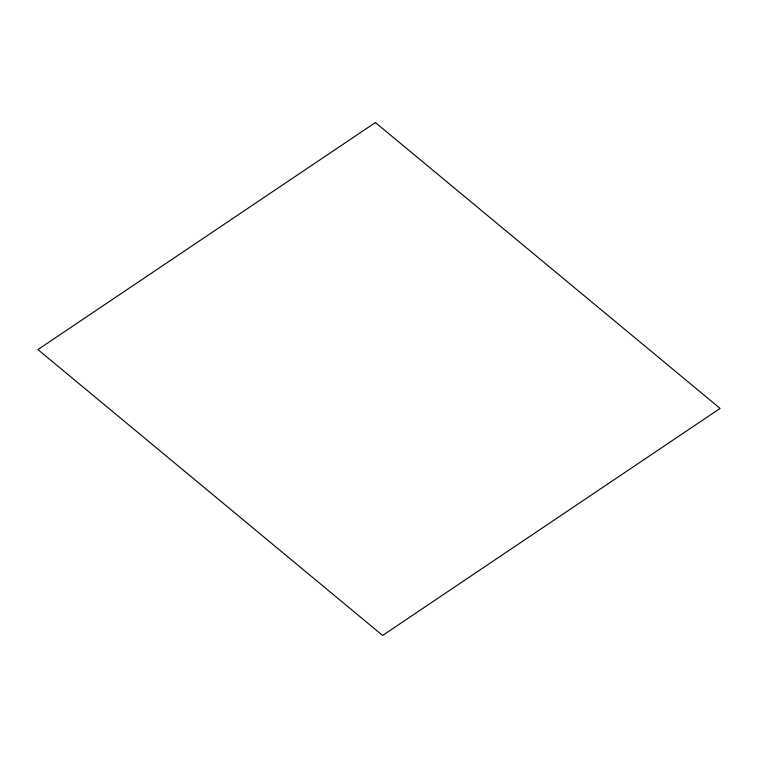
<?xml version="1.0" encoding="UTF-8"?>
<svg xmlns="http://www.w3.org/2000/svg" width="758" height="758" viewBox="0 0 758 758"><rect width="100%" height="100%" fill="white"/><g stroke="black" fill="none" stroke-linecap="round" stroke-linejoin="round"><path stroke-width="1.14" d="M375.381 122.55L37.9 349.59L382.619 635.45L720.1 408.41L375.381 122.55"/></g></svg>
